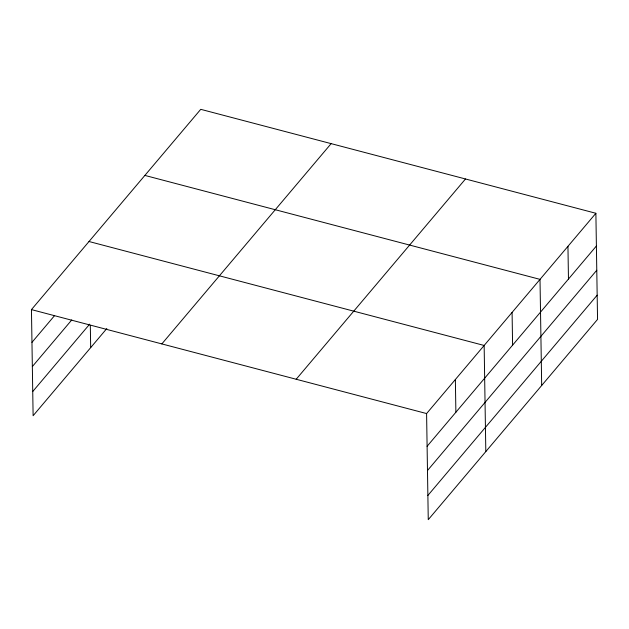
<?xml version="1.0" encoding="UTF-8"?>
<svg xmlns="http://www.w3.org/2000/svg" width="629" height="629" viewBox="0 0 629 629"><rect width="100%" height="100%" fill="white"/><g stroke="black" fill="none" stroke-linecap="round" stroke-linejoin="round"><path stroke-width="0.94" d="M106.82 328.535L33.117 415.722L31.45 309.61L200.745 109.328L595.883 213.278L597.55 319.39L428.255 519.672L426.588 413.56L595.883 213.278M31.961 342.349L54.487 315.703M32.346 366.565L71.761 319.933M32.739 391.513L89.672 324.155M161.842 343.914L331.145 143.632M296.188 379.256L465.491 178.974M427.099 446.299L596.394 246.01M427.484 470.516L596.779 270.226M427.869 495.463L597.173 295.174M144.882 175.42L540.012 279.37L541.679 385.483M89.011 241.512L484.149 345.463L485.816 451.575M31.45 309.61L426.588 413.56M567.948 246.324L568.467 279.056M512.085 312.416L512.596 345.156M455.365 379.515L455.883 412.247M90.324 325.35L90.678 347.625"/></g></svg>
